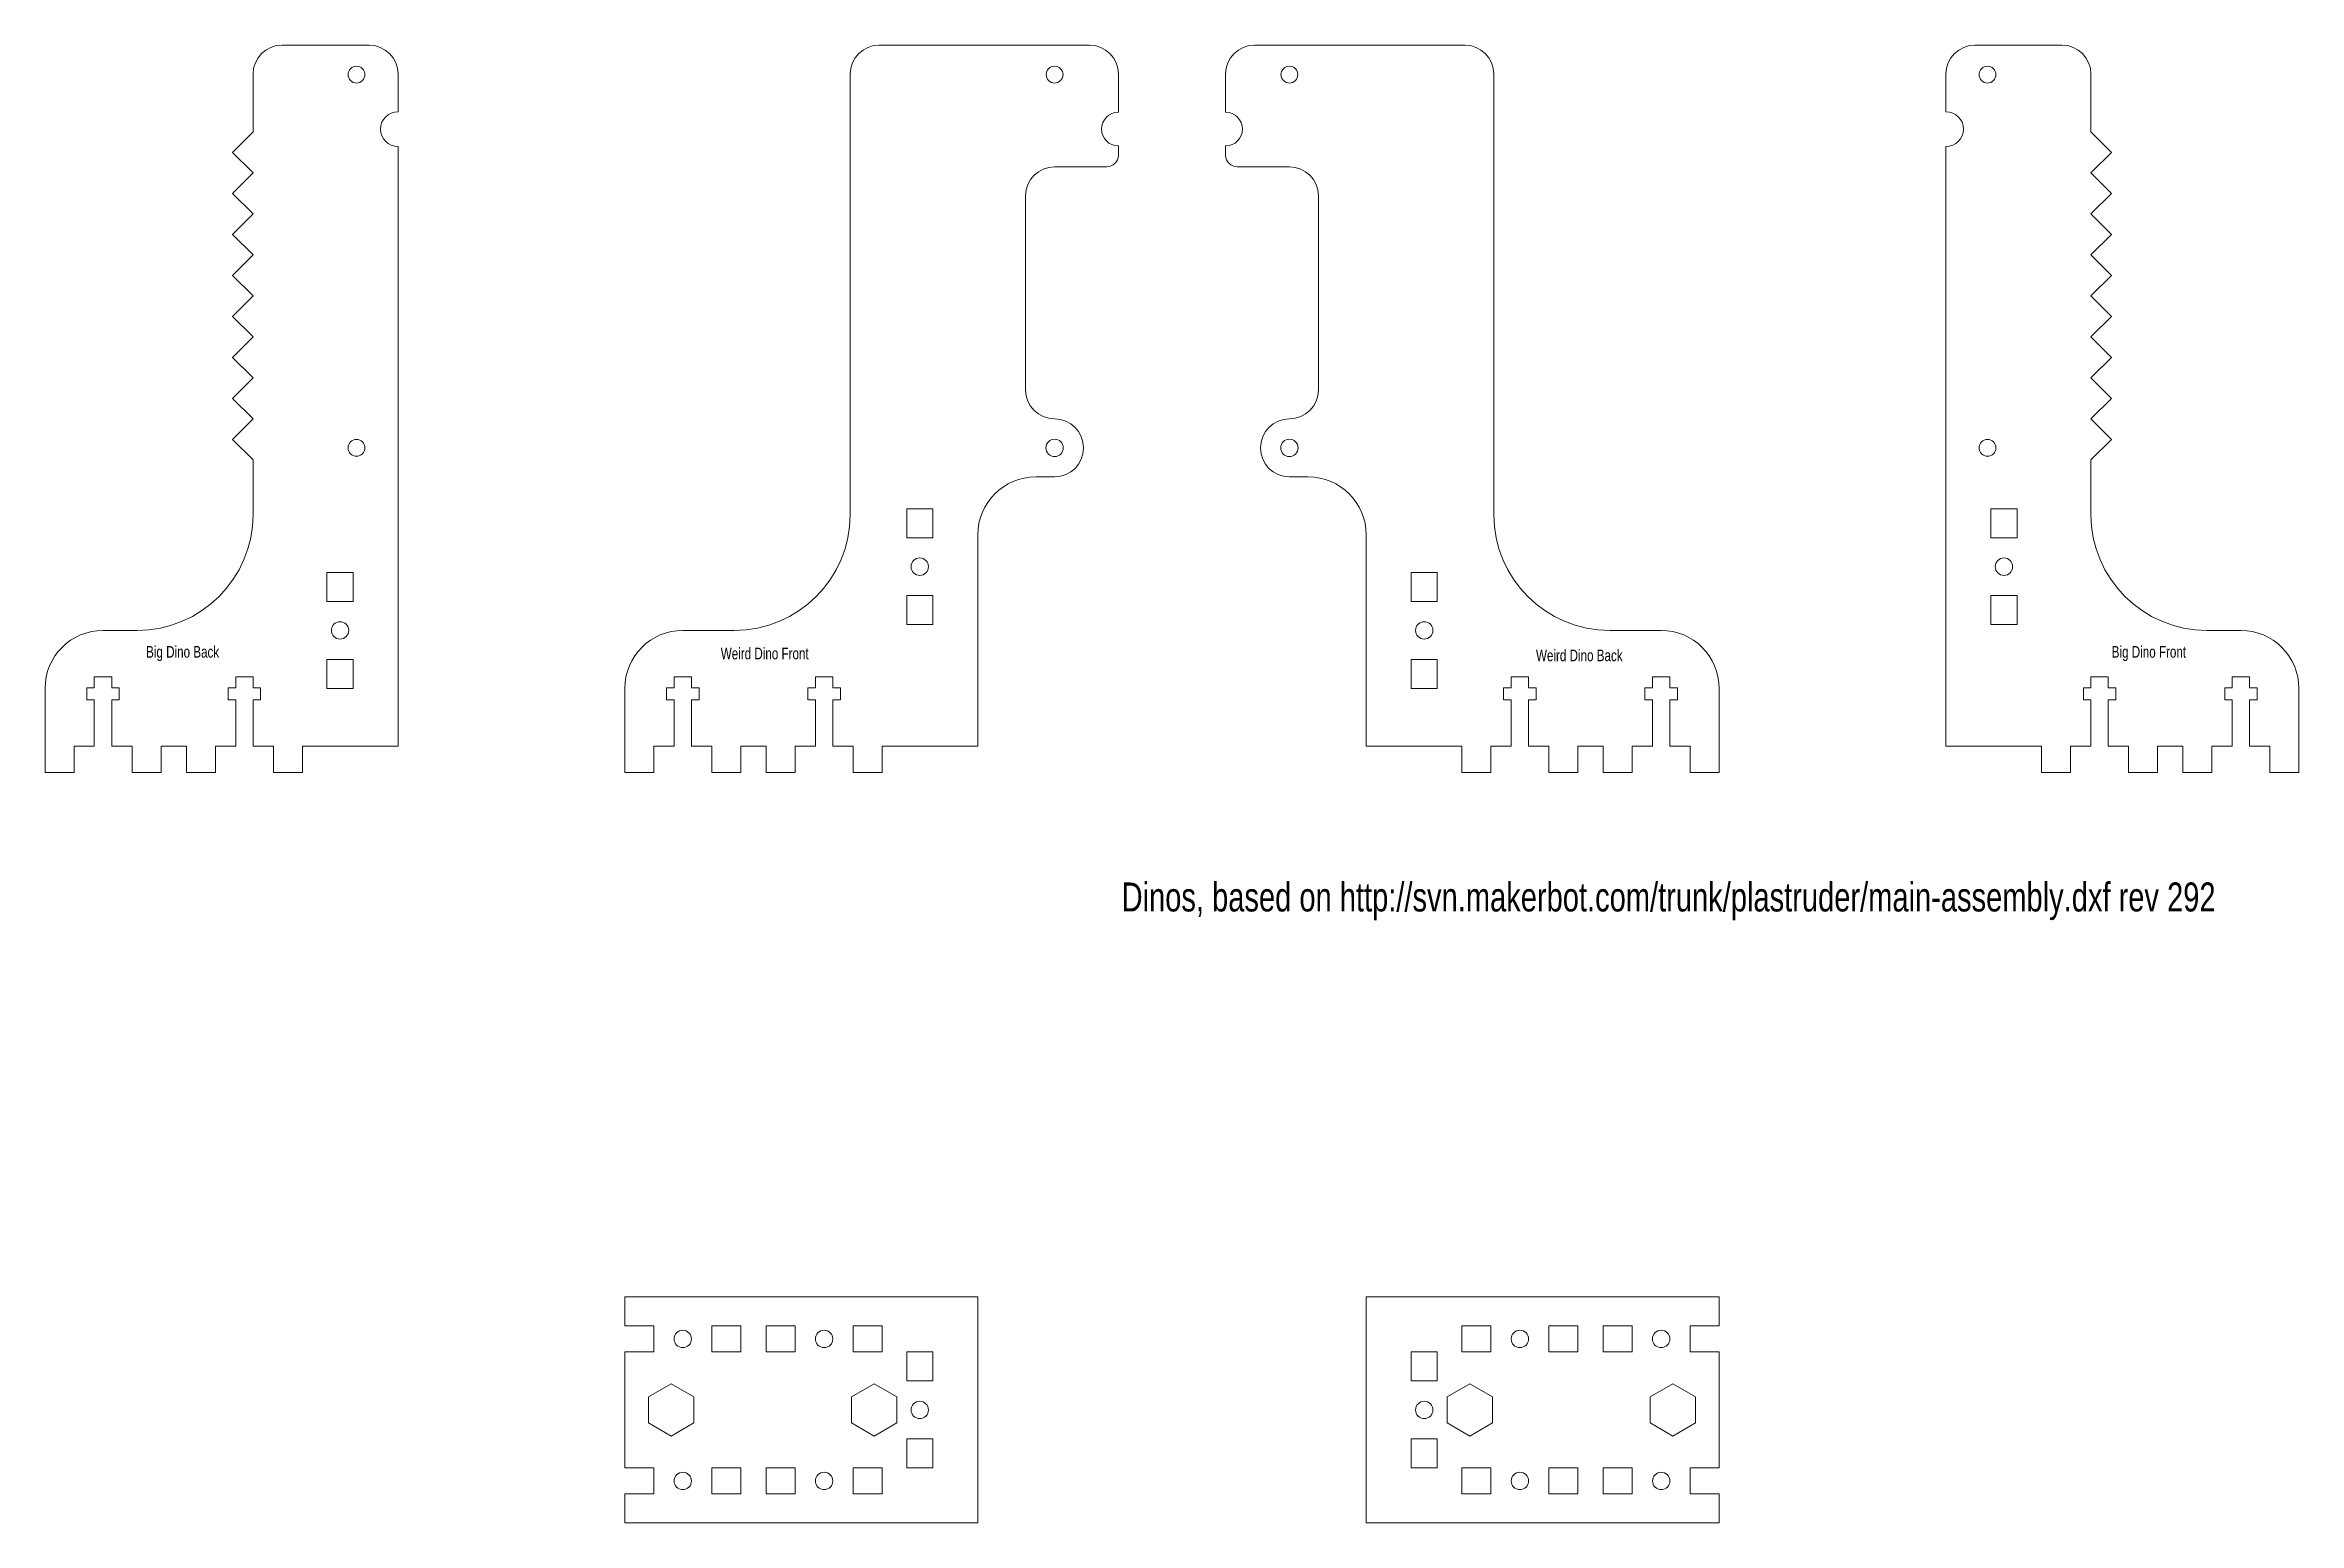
# Model space of a CAD drawing. Header units: millimetres. Extents: x -144 to 244, y -134 to 121.
import ezdxf

# ---------------------------------------------------------------- set-up
doc = ezdxf.new("R2010")
doc.units = ezdxf.units.MM
doc.layers.get('0').update_dxf_attribs({"linetype": 'CONTINUOUS', "lineweight": 0})
for name, color, linetype, lineweight in [('bdb', 7, 'CONTINUOUS', 0), ('bdf', 7, 'CONTINUOUS', 0), ('pl', 7, 'CONTINUOUS', 0), ('pr', 7, 'CONTINUOUS', 0), ('wdb', 7, 'CONTINUOUS', 0), ('wdf', 7, 'CONTINUOUS', 0)]:
    doc.layers.add(name, color=color, linetype=linetype, lineweight=lineweight)
doc.styles.get("Standard").update_dxf_attribs({"font": 'txt', "width": 0.75})

msp = doc.modelspace()

# ---------------------------------------------------------------- linework, layer by layer
at = {"layer": 'bdb'}
for p, q in [((-88.5, 121), (-103.5, 121)), ((-108.5, 116), (-108.5, 106)), ((-83.5, 116), (-83.5, 109.5)), ((-108.5, 106), (-112.04, 102.46)), ((-112.04, 102.46), (-108.5, 98.93)), ((-83.5, 103.5), (-83.5, 0)), ((-108.5, 98.93), (-112.04, 95.39)), ((-112.04, 95.39), (-108.5, 91.86)), ((-108.5, 91.86), (-112.04, 88.32)), ((-112.04, 88.32), (-108.5, 84.79)), ((-108.5, 84.79), (-112.04, 81.25)), ((-112.04, 81.25), (-108.5, 77.72)), ((-108.5, 77.72), (-112.04, 74.18)), ((-112.04, 74.18), (-108.5, 70.64)), ((-108.5, 70.64), (-112.04, 67.11)), ((-112.04, 67.11), (-108.5, 63.57)), ((-108.5, 63.57), (-112.04, 60.04)), ((-112.04, 60.04), (-108.5, 56.5)), ((-108.5, 56.5), (-112.04, 52.97)), ((-112.04, 52.97), (-108.5, 49.43)), ((-108.5, 49.43), (-108.5, 40)), ((-95.75, 30), (-91.25, 30)), ((-95.75, 25), (-95.75, 30)), ((-91.25, 30), (-91.25, 25)), ((-95.75, 25), (-91.25, 25)), ((-128.5, 20), (-134.38, 20)), ((-135.88, 12), (-135.88, 10.1)), ((-132.88, 12), (-135.88, 12)), ((-132.88, 10.1), (-132.88, 12)), ((-111.5, 12), (-111.5, 10.1)), ((-108.5, 12), (-111.5, 12)), ((-108.5, 10.1), (-108.5, 12)), ((-95.75, 10), (-95.75, 15)), ((-95.75, 15), (-91.25, 15)), ((-91.25, 15), (-91.25, 10)), ((-144.38, 10), (-144.38, 0)), ((-137.18, 8), (-137.18, 10.1)), ((-137.18, 10.1), (-135.88, 10.1)), ((-135.88, 8), (-137.18, 8)), ((-135.88, 8), (-135.88, 0)), ((-132.88, 10.1), (-131.57, 10.1)), ((-132.88, 0), (-132.88, 8)), ((-131.57, 8), (-132.88, 8)), ((-131.57, 10.1), (-131.57, 8)), ((-112.8, 8), (-112.8, 10.1)), ((-112.8, 10.1), (-111.5, 10.1)), ((-111.5, 8), (-112.8, 8)), ((-111.5, 8), (-111.5, 0)), ((-108.5, 10.1), (-107.2, 10.1)), ((-108.5, 0), (-108.5, 8)), ((-107.2, 8), (-108.5, 8)), ((-107.2, 10.1), (-107.2, 8)), ((-95.75, 10), (-91.25, 10)), ((-144.38, 0), (-144.38, -4.5)), ((-135.88, 0), (-139.38, 0)), ((-139.38, 0), (-139.38, -4.5)), ((-120, 0), (-124.38, 0)), ((-120, 0), (-120, -4.5)), ((-111.5, 0), (-115, 0)), ((-115, 0), (-115, -4.5)), ((-108.5, 0), (-105, 0)), ((-105, 0), (-105, -4.5)), ((-83.5, 0), (-100, 0)), ((-100, -4.5), (-100, 0)), ((-132.88, 0), (-129.38, 0)), ((-129.38, 0), (-129.38, -4.5)), ((-124.38, -4.5), (-124.38, 0)), ((-139.38, -4.5), (-144.38, -4.5)), ((-124.38, -4.5), (-129.38, -4.5)), ((-115, -4.5), (-120, -4.5)), ((-100, -4.5), (-105, -4.5))]:
    msp.add_line(p, q, dxfattribs=at)
for centre, radius in [((-90.65, 115.9), 1.45), ((-90.65, 51.5), 1.45), ((-93.5, 20), 1.5)]:
    msp.add_circle(centre, radius, dxfattribs=at)
for centre, radius, start, end in [((-103.5, 116), 5, 90, 180), ((-88.5, 116), 5, 360, 90), ((-83.5, 106.5), 3, 90, 270), ((-128.5, 40), 20, 270, 0), ((-134.38, 10), 10, 90, 180)]:
    msp.add_arc(centre, radius, start, end, dxfattribs=at)
at = {"layer": 'bdf'}
for p, q in [((188.5, 121), (203.5, 121)), ((183.5, 116), (183.5, 109.5)), ((208.5, 116), (208.5, 106)), ((208.5, 106), (212.04, 102.46)), ((183.5, 103.5), (183.5, 0)), ((212.04, 102.46), (208.5, 98.93)), ((208.5, 98.93), (212.04, 95.39)), ((212.04, 95.39), (208.5, 91.86)), ((208.5, 91.86), (212.04, 88.32)), ((212.04, 88.32), (208.5, 84.79)), ((208.5, 84.79), (212.04, 81.25)), ((212.04, 81.25), (208.5, 77.72)), ((208.5, 77.72), (212.04, 74.18)), ((212.04, 74.18), (208.5, 70.64)), ((208.5, 70.64), (212.04, 67.11)), ((212.04, 67.11), (208.5, 63.57)), ((208.5, 63.57), (212.04, 60.04)), ((212.04, 60.04), (208.5, 56.5)), ((208.5, 56.5), (212.04, 52.97)), ((212.04, 52.97), (208.5, 49.43)), ((208.5, 49.43), (208.5, 40)), ((195.75, 41), (191.25, 41)), ((191.25, 41), (191.25, 36)), ((195.75, 36), (195.75, 41)), ((195.75, 36), (191.25, 36)), ((191.25, 26), (191.25, 21)), ((195.75, 26), (191.25, 26)), ((195.75, 21), (195.75, 26)), ((195.75, 21), (191.25, 21)), ((228.5, 20), (234.37, 20)), ((208.5, 10.1), (208.5, 12)), ((208.5, 12), (211.5, 12)), ((211.5, 12), (211.5, 10.1)), ((232.87, 10.1), (232.87, 12)), ((232.87, 12), (235.87, 12)), ((235.87, 12), (235.87, 10.1)), ((207.2, 10.1), (207.2, 8)), ((208.5, 10.1), (207.2, 10.1)), ((207.2, 8), (208.5, 8)), ((208.5, 0), (208.5, 8)), ((212.8, 10.1), (211.5, 10.1)), ((211.5, 8), (211.5, 0)), ((211.5, 8), (212.8, 8)), ((212.8, 8), (212.8, 10.1)), ((231.57, 10.1), (231.57, 8)), ((232.87, 10.1), (231.57, 10.1)), ((231.57, 8), (232.87, 8)), ((232.87, 0), (232.87, 8)), ((237.17, 10.1), (235.87, 10.1)), ((235.87, 8), (235.87, 0)), ((235.87, 8), (237.17, 8)), ((237.17, 8), (237.17, 10.1)), ((244.37, 10), (244.37, 0)), ((183.5, 0), (200, 0)), ((200, -4.5), (200, 0)), ((205, 0), (205, -4.5)), ((208.5, 0), (205, 0)), ((211.5, 0), (215, 0)), ((215, 0), (215, -4.5)), ((220, 0), (224.37, 0)), ((220, 0), (220, -4.5)), ((224.37, -4.5), (224.37, 0)), ((229.37, 0), (229.37, -4.5)), ((232.87, 0), (229.37, 0)), ((235.87, 0), (239.37, 0)), ((239.37, 0), (239.37, -4.5)), ((244.37, 0), (244.38, -4.5)), ((200, -4.5), (205, -4.5)), ((215, -4.5), (220, -4.5)), ((224.37, -4.5), (229.37, -4.5)), ((239.37, -4.5), (244.37, -4.5))]:
    msp.add_line(p, q, dxfattribs=at)
for centre, radius in [((190.65, 115.9), 1.45), ((190.65, 51.5), 1.45), ((193.5, 31), 1.5)]:
    msp.add_circle(centre, radius, dxfattribs=at)
for centre, radius, start, end in [((188.5, 116), 5, 90, 180), ((203.5, 116), 5, 0, 90), ((183.5, 106.5), 3, 270, 90), ((228.5, 40), 20, 180, 270), ((234.37, 10), 10, 0, 90)]:
    msp.add_arc(centre, radius, start, end, dxfattribs=at)
at = {"layer": 'pl'}
for p, q in [((-44.37, -95), (-44.37, -100)), ((16.5, -95), (-44.37, -95)), ((16.5, -95), (16.5, -134)), ((-44.37, -100), (-39.38, -100)), ((-39.38, -104.5), (-39.38, -100)), ((-29.38, -100), (-24.38, -100)), ((-29.38, -104.5), (-29.38, -100)), ((-24.38, -104.5), (-24.38, -100)), ((-20, -104.5), (-20, -100)), ((-20, -100), (-15, -100)), ((-15, -104.5), (-15, -100)), ((-5, -100), (0, -100)), ((-5, -104.5), (-5, -100)), ((0, -104.5), (0, -100)), ((-44.37, -104.5), (-44.37, -124.5)), ((-39.38, -104.5), (-44.37, -104.5)), ((-24.38, -104.5), (-29.38, -104.5)), ((-15, -104.5), (-20, -104.5)), ((0, -104.5), (-5, -104.5)), ((4.25, -104.5), (8.75, -104.5)), ((4.25, -109.5), (4.25, -104.5)), ((8.75, -104.5), (8.75, -109.5)), ((-36.38, -110), (-40.28, -112.25)), ((-40.28, -112.25), (-40.28, -116.75)), ((-36.38, -110), (-32.48, -112.25)), ((-32.48, -112.25), (-32.48, -116.75)), ((-1.38, -110), (-5.28, -112.25)), ((-5.28, -112.25), (-5.28, -116.75)), ((-1.38, -110), (2.52, -112.25)), ((2.52, -112.25), (2.52, -116.75)), ((4.25, -109.5), (8.75, -109.5)), ((-40.28, -116.75), (-36.38, -119.01)), ((-32.48, -116.75), (-36.38, -119.01)), ((-5.28, -116.75), (-1.38, -119.01)), ((2.52, -116.75), (-1.38, -119.01)), ((4.25, -124.5), (4.25, -119.5)), ((4.25, -119.5), (8.75, -119.5)), ((8.75, -119.5), (8.75, -124.5)), ((-44.37, -124.5), (-39.38, -124.5)), ((-39.38, -129), (-39.38, -124.5)), ((-29.38, -124.5), (-24.38, -124.5)), ((-29.38, -129), (-29.38, -124.5)), ((-24.38, -129), (-24.38, -124.5)), ((-20, -129), (-20, -124.5)), ((-20, -124.5), (-15, -124.5)), ((-15, -129), (-15, -124.5)), ((-5, -124.5), (0, -124.5)), ((-5, -129), (-5, -124.5)), ((0, -129), (0, -124.5)), ((4.25, -124.5), (8.75, -124.5)), ((-39.38, -129), (-44.37, -129)), ((-44.37, -129), (-44.37, -134)), ((-24.38, -129), (-29.38, -129)), ((-15, -129), (-20, -129)), ((0, -129), (-5, -129)), ((16.5, -134), (-44.37, -134))]:
    msp.add_line(p, q, dxfattribs=at)
for centre in [(-34.38, -102.25), (-10, -102.25), (6.5, -114.5), (-34.38, -126.75), (-10, -126.75)]:
    msp.add_circle(centre, 1.5, dxfattribs=at)
at = {"layer": 'pr'}
for p, q in [((83.5, -95), (83.5, -134)), ((83.5, -95), (144.37, -95)), ((144.37, -95), (144.37, -100)), ((100, -104.5), (100, -100)), ((105, -100), (100, -100)), ((105, -104.5), (105, -100)), ((120, -100), (115, -100)), ((115, -104.5), (115, -100)), ((120, -104.5), (120, -100)), ((124.37, -104.5), (124.37, -100)), ((129.37, -100), (124.37, -100)), ((129.37, -104.5), (129.37, -100)), ((144.37, -100), (139.37, -100)), ((139.37, -104.5), (139.37, -100)), ((95.75, -104.5), (91.25, -104.5)), ((91.25, -104.5), (91.25, -109.5)), ((95.75, -109.5), (95.75, -104.5)), ((100, -104.5), (105, -104.5)), ((115, -104.5), (120, -104.5)), ((124.37, -104.5), (129.37, -104.5)), ((139.37, -104.5), (144.37, -104.5)), ((144.37, -104.5), (144.37, -124.5)), ((95.75, -109.5), (91.25, -109.5)), ((101.38, -110), (97.48, -112.25)), ((97.48, -112.25), (97.48, -116.75)), ((101.38, -110), (105.28, -112.25)), ((105.28, -112.25), (105.28, -116.75)), ((136.38, -110), (132.48, -112.25)), ((132.48, -112.25), (132.48, -116.75)), ((136.38, -110), (140.28, -112.25)), ((140.28, -112.25), (140.28, -116.75)), ((91.25, -119.5), (91.25, -124.5)), ((95.75, -119.5), (91.25, -119.5)), ((95.75, -124.5), (95.75, -119.5)), ((97.48, -116.75), (101.38, -119.01)), ((105.28, -116.75), (101.38, -119.01)), ((132.48, -116.75), (136.38, -119.01)), ((140.28, -116.75), (136.38, -119.01)), ((95.75, -124.5), (91.25, -124.5)), ((100, -129), (100, -124.5)), ((105, -124.5), (100, -124.5)), ((105, -129), (105, -124.5)), ((120, -124.5), (115, -124.5)), ((115, -129), (115, -124.5)), ((120, -129), (120, -124.5)), ((124.38, -129), (124.38, -124.5)), ((129.38, -124.5), (124.38, -124.5)), ((129.38, -129), (129.38, -124.5)), ((144.37, -124.5), (139.38, -124.5)), ((139.38, -129), (139.38, -124.5)), ((100, -129), (105, -129)), ((115, -129), (120, -129)), ((124.38, -129), (129.38, -129)), ((139.38, -129), (144.37, -129)), ((144.37, -129), (144.37, -134)), ((83.5, -134), (144.37, -134))]:
    msp.add_line(p, q, dxfattribs=at)
for centre in [(110, -102.25), (134.37, -102.25), (93.5, -114.5), (110, -126.75), (134.38, -126.75)]:
    msp.add_circle(centre, 1.5, dxfattribs=at)
at = {"layer": 'wdb'}
for p, q in [((100.5, 121), (64.25, 121)), ((59.25, 109.4), (59.25, 116)), ((105.5, 40), (105.5, 116)), ((59.25, 102), (59.25, 103.6)), ((70.25, 100), (61.25, 100)), ((75.25, 61.5), (75.25, 95)), ((70.25, 56.5), (70.25, 56.5)), ((70.25, 46.5), (73.5, 46.5)), ((83.5, 36.5), (83.5, 0)), ((95.75, 30), (91.25, 30)), ((91.25, 30), (91.25, 25)), ((95.75, 25), (95.75, 30)), ((95.75, 25), (91.25, 25)), ((125.5, 20), (134.37, 20)), ((91.25, 15), (91.25, 10)), ((95.75, 15), (91.25, 15)), ((95.75, 10), (95.75, 15)), ((108.5, 10.1), (108.5, 12)), ((108.5, 12), (111.5, 12)), ((111.5, 12), (111.5, 10.1)), ((132.88, 10.1), (132.88, 12)), ((132.88, 12), (135.88, 12)), ((135.88, 12), (135.88, 10.1)), ((95.75, 10), (91.25, 10)), ((107.2, 10.1), (107.2, 8)), ((108.5, 10.1), (107.2, 10.1)), ((107.2, 8), (108.5, 8)), ((108.5, 0), (108.5, 8)), ((112.8, 10.1), (111.5, 10.1)), ((111.5, 8), (111.5, 0)), ((111.5, 8), (112.8, 8)), ((112.8, 8), (112.8, 10.1)), ((131.57, 10.1), (131.57, 8)), ((132.88, 10.1), (131.57, 10.1)), ((131.57, 8), (132.88, 8)), ((132.88, 0), (132.88, 8)), ((137.18, 10.1), (135.88, 10.1)), ((135.88, 8), (135.88, 0)), ((135.88, 8), (137.18, 8)), ((137.18, 8), (137.18, 10.1)), ((144.37, 10), (144.37, 0)), ((83.5, 0), (100, 0)), ((120, 0), (124.37, 0)), ((124.37, -4.5), (124.37, 0)), ((129.37, 0), (129.37, -4.5)), ((132.88, 0), (129.37, 0)), ((135.88, 0), (139.37, 0)), ((139.37, 0), (139.37, -4.5)), ((144.37, 0), (144.38, -4.5)), ((100, -4.5), (100, 0)), ((105, 0), (105, -4.5)), ((108.5, 0), (105, 0)), ((111.5, 0), (115, 0)), ((115, 0), (115, -4.5)), ((120, 0), (120, -4.5)), ((100, -4.5), (105, -4.5)), ((115, -4.5), (120, -4.5)), ((124.37, -4.5), (129.37, -4.5)), ((139.37, -4.5), (144.37, -4.5))]:
    msp.add_line(p, q, dxfattribs=at)
for centre, radius in [((70.25, 115.9), 1.45), ((70.25, 51.5), 1.5), ((93.5, 20), 1.5)]:
    msp.add_circle(centre, radius, dxfattribs=at)
for centre, radius, start, end in [((64.25, 116), 5, 90, 180), ((100.5, 116), 5, 360, 90), ((59.25, 106.5), 2.9, 270, 90), ((61.25, 102), 2, 180, 270), ((70.25, 95), 5, 360, 90), ((70.25, 61.5), 5, 270, 360), ((70.25, 51.5), 5, 90, 270), ((73.5, 36.5), 10, 360, 90), ((125.5, 40), 20, 180, 270), ((134.37, 10), 10, 360, 90)]:
    msp.add_arc(centre, radius, start, end, dxfattribs=at)
at = {"layer": 'wdf'}
for p, q in [((-0.5, 121), (35.75, 121)), ((-5.5, 40), (-5.5, 116)), ((40.75, 109.4), (40.75, 116)), ((40.75, 102), (40.75, 103.6)), ((29.75, 100), (38.75, 100)), ((24.75, 61.5), (24.75, 95)), ((29.75, 56.5), (29.75, 56.5)), ((29.75, 46.5), (26.5, 46.5)), ((4.25, 41), (8.75, 41)), ((4.25, 36), (4.25, 41)), ((8.75, 41), (8.75, 36)), ((4.25, 36), (8.75, 36)), ((16.5, 36.5), (16.5, 0)), ((4.25, 21), (4.25, 26)), ((4.25, 26), (8.75, 26)), ((8.75, 26), (8.75, 21)), ((-25.5, 20), (-34.38, 20)), ((4.25, 21), (8.75, 21)), ((-35.88, 12), (-35.88, 10.1)), ((-32.88, 12), (-35.88, 12)), ((-32.88, 10.1), (-32.88, 12)), ((-11.5, 12), (-11.5, 10.1)), ((-8.5, 12), (-11.5, 12)), ((-8.5, 10.1), (-8.5, 12)), ((-44.38, 10), (-44.38, 0)), ((-37.17, 8), (-37.17, 10.1)), ((-37.17, 10.1), (-35.88, 10.1)), ((-35.88, 8), (-37.17, 8)), ((-35.88, 8), (-35.88, 0)), ((-32.88, 10.1), (-31.58, 10.1)), ((-32.88, 0), (-32.88, 8)), ((-31.58, 8), (-32.88, 8)), ((-31.58, 10.1), (-31.58, 8)), ((-12.8, 8), (-12.8, 10.1)), ((-12.8, 10.1), (-11.5, 10.1)), ((-11.5, 8), (-12.8, 8)), ((-11.5, 8), (-11.5, 0)), ((-8.5, 10.1), (-7.2, 10.1)), ((-8.5, 0), (-8.5, 8)), ((-7.2, 8), (-8.5, 8)), ((-7.2, 10.1), (-7.2, 8)), ((-44.38, 0), (-44.38, -4.5)), ((-35.88, 0), (-39.38, 0)), ((-39.38, 0), (-39.38, -4.5)), ((-32.88, 0), (-29.38, 0)), ((-29.38, 0), (-29.38, -4.5)), ((-20, 0), (-24.38, 0)), ((-24.38, -4.5), (-24.38, 0)), ((-20, 0), (-20, -4.5)), ((-11.5, 0), (-15, 0)), ((-15, 0), (-15, -4.5)), ((-8.5, 0), (-5, 0)), ((16.5, 0), (0, 0)), ((-5, 0), (-5, -4.5)), ((0, -4.5), (0, 0)), ((-39.38, -4.5), (-44.38, -4.5)), ((-24.38, -4.5), (-29.38, -4.5)), ((-15, -4.5), (-20, -4.5)), ((0, -4.5), (-5, -4.5))]:
    msp.add_line(p, q, dxfattribs=at)
for centre, radius in [((29.75, 115.9), 1.45), ((29.75, 51.5), 1.5), ((6.5, 31), 1.5)]:
    msp.add_circle(centre, radius, dxfattribs=at)
for centre, radius, start, end in [((-0.5, 116), 5, 90, 180), ((35.75, 116), 5, 0, 90), ((40.75, 106.5), 2.9, 90, 270), ((38.75, 102), 2, 270, 0), ((29.75, 95), 5, 90, 180), ((29.75, 61.5), 5, 180, 270), ((29.75, 51.5), 5, 270, 90), ((26.5, 36.5), 10, 90, 180), ((-25.5, 40), 20, 270, 0), ((-34.38, 10), 10, 90, 180)]:
    msp.add_arc(centre, radius, start, end, dxfattribs=at)

# ---------------------------------------------------------------- texts
at = {"insert": (230, -30), "char_height": 5, "width": 100, "attachment_point": 9}
msp.add_mtext('Dinos,\\~based\\~on\\~http://svn.makerbot.com/trunk/plastruder/main-assembly.dxf\\~rev\\~292', dxfattribs=at)
at = {"layer": 'bdb', "insert": (-120.65, 16), "char_height": 2, "width": 100, "attachment_point": 5}
msp.add_mtext('Big\\~Dino\\~Back', dxfattribs=at)
at = {"layer": 'bdf', "insert": (218.5, 16), "char_height": 2, "width": 100, "attachment_point": 5}
msp.add_mtext('Big\\~Dino\\~Front', dxfattribs=at)
at = {"layer": 'wdb', "insert": (120.25, 15.67), "char_height": 2, "width": 100, "attachment_point": 5}
msp.add_mtext('Weird\\~Dino\\~Back', dxfattribs=at)
at = {"layer": 'wdf', "insert": (-20.25, 16), "char_height": 2, "width": 100, "attachment_point": 5}
msp.add_mtext('Weird\\~Dino\\~Front', dxfattribs=at)

doc.saveas('drawing.dxf')
